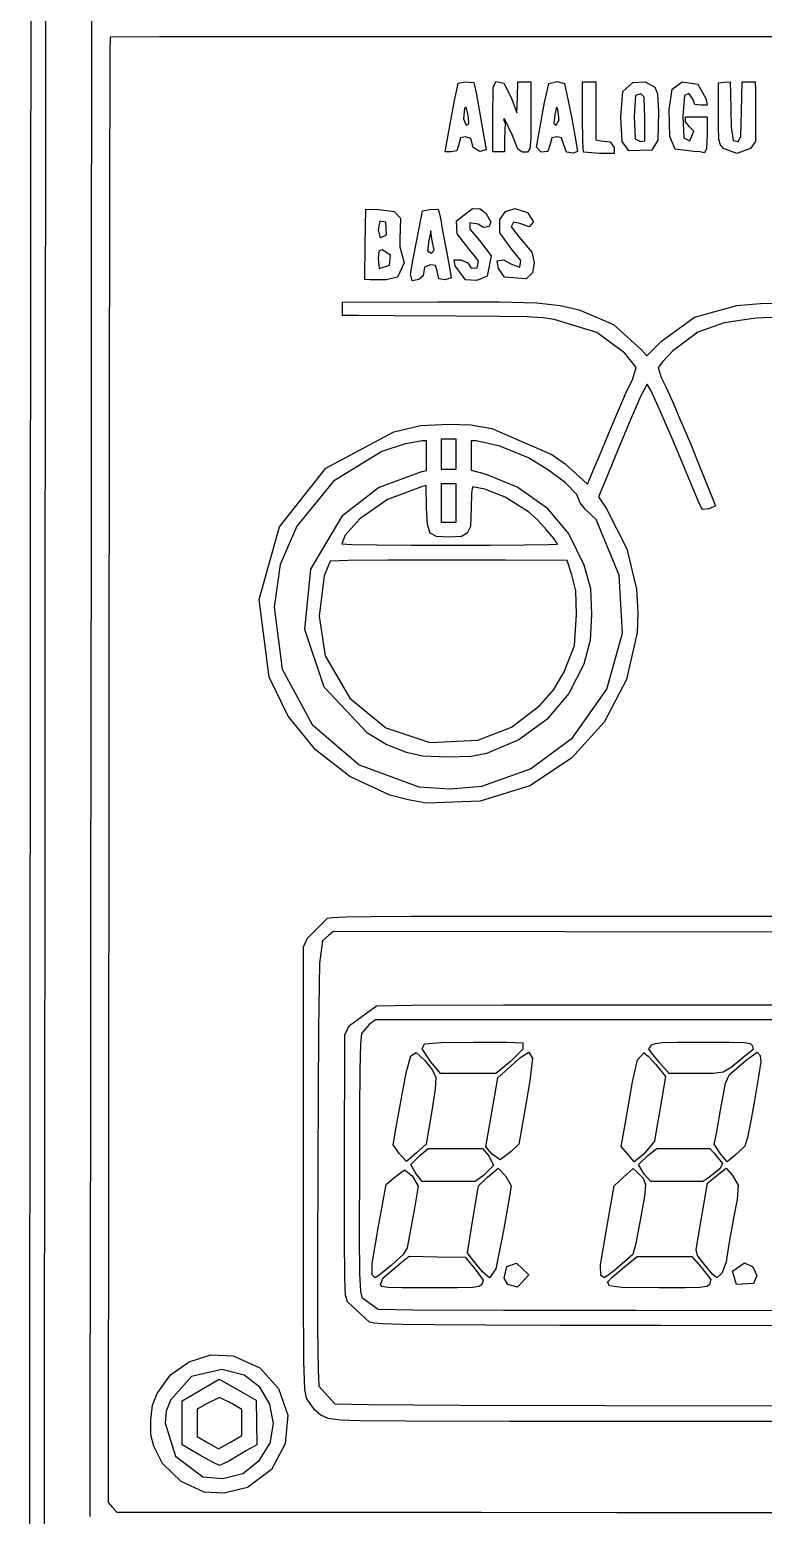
# Model space of a CAD drawing. Extents: x 0 to 149, y 0 to 89.
# Drawn here: x 0.05 to 18.74, y 30.75 to 68.61 of the extents above; entities that cross this region are included whole.
import ezdxf

# ---------------------------------------------------------------- set-up
doc = ezdxf.new("R2010")
doc.units = 0
doc.layers.get('0').update_dxf_attribs({"linetype": 'CONTINUOUS'})

msp = doc.modelspace()

# ---------------------------------------------------------------- linework, layer by layer
at = {"color": 0}
for p, q in [((0.07717, 63.664), (0.08819, 71.6746)), ((0.45338, 71.6827), (0.44786, 66.125)), ((1.62333, 61.3985), (1.63022, 68.9652)), ((2.09737, 68.4265), (2.09186, 68.042)), ((3.3569, 68.4318), (2.09737, 68.4265)), ((6.70415, 68.4347), (3.3569, 68.4318)), ((11.5066, 68.4347), (6.70415, 68.4347)), ((17.1345, 68.4318), (11.5066, 68.4347)), ((22.9567, 68.4294), (17.1345, 68.4318)), ((2.09186, 68.042), (2.08635, 66.9466)), ((10.87, 66.8087), (10.9472, 67.1558)), ((10.9472, 67.1558), (10.9664, 67.2511)), ((10.9664, 67.2511), (11.1483, 67.2881)), ((11.1483, 67.2881), (11.3688, 67.2677)), ((11.3688, 67.2677), (11.4212, 67.0031)), ((11.8484, 66.3896), (11.8594, 67.1393)), ((11.8594, 67.1393), (11.9228, 67.291)), ((11.9228, 67.291), (12.1336, 67.2525)), ((12.1336, 67.2525), (12.3142, 66.8874)), ((12.474, 66.8898), (12.4864, 67.2828)), ((12.4864, 67.2828), (12.8213, 67.2828)), ((12.8213, 67.2828), (12.8213, 66.3981)), ((13.1699, 66.759), (13.2801, 67.2469)), ((13.2801, 67.2469), (13.4869, 67.291)), ((13.4869, 67.291), (13.6743, 67.2402)), ((13.6743, 67.2402), (13.739, 66.9604)), ((14.1345, 66.4009), (14.1345, 67.2828)), ((14.1345, 67.2828), (14.4735, 67.2828)), ((14.4735, 67.2828), (14.4735, 65.811)), ((15.1074, 66.3885), (15.1667, 67.0415)), ((15.1667, 67.0415), (15.4189, 67.2715)), ((15.4189, 67.2715), (15.7275, 67.2853)), ((15.7275, 67.2853), (15.9797, 67.1505)), ((15.9797, 67.1505), (16.0473, 66.9823)), ((16.3421, 66.573), (16.4221, 67.0952)), ((16.4221, 67.0952), (16.677, 67.2828)), ((16.677, 67.2828), (17.0725, 67.225)), ((17.0725, 67.225), (17.2847, 66.8486)), ((17.5989, 66.7314), (17.6003, 67.2606)), ((17.6003, 67.2606), (17.7519, 67.2744)), ((17.7519, 67.2744), (17.9021, 67.2867)), ((17.9021, 67.2867), (17.9035, 66.9988)), ((18.1887, 66.5318), (18.1997, 67.2828)), ((18.1997, 67.2828), (18.5374, 67.2828)), ((18.5374, 67.2828), (18.5401, 67.0595)), ((18.5401, 67.0595), (18.5429, 66.3388)), ((2.08635, 66.9466), (2.08221, 65.2156)), ((10.6839, 65.7902), (10.87, 66.8087)), ((11.1676, 66.6461), (11.129, 66.6048)), ((11.2324, 66.3829), (11.1676, 66.6461)), ((11.4212, 67.0031), (11.5273, 66.4256)), ((12.3142, 66.8874), (12.4616, 66.4986)), ((12.4616, 66.4986), (12.474, 66.8898)), ((12.9605, 65.6237), (13.1699, 66.759)), ((13.4717, 66.6447), (13.4304, 66.4464)), ((13.5034, 66.584), (13.4717, 66.6447)), ((13.739, 66.9604), (13.852, 66.3952)), ((15.4878, 66.941), (15.4519, 66.4048)), ((15.62, 66.9794), (15.4878, 66.941)), ((15.7082, 66.8927), (15.62, 66.9794)), ((15.722, 66.372), (15.7082, 66.8927)), ((16.0473, 66.9823), (16.0748, 66.5289)), ((16.7363, 66.9396), (16.6936, 66.4146)), ((16.8438, 66.9865), (16.7363, 66.9396)), ((16.9526, 66.8376), (16.8438, 66.9865)), ((16.9995, 66.712), (16.9526, 66.8376)), ((17.1469, 66.6902), (16.9995, 66.712)), ((17.3137, 66.6902), (17.1469, 66.6902)), ((17.2847, 66.8486), (17.3137, 66.6902)), ((17.5975, 66.1335), (17.5989, 66.7314)), ((17.9035, 66.9988), (17.9255, 66.143)), ((11.129, 66.6048), (11.1015, 66.3402)), ((11.1015, 66.3402), (11.1676, 66.1818)), ((11.242, 66.2122), (11.2324, 66.3829)), ((11.5273, 66.4256), (11.6307, 65.8414)), ((11.8484, 65.5038), (11.8484, 66.3896)), ((12.1447, 66.3402), (12.1254, 66.3222)), ((12.1254, 66.3222), (12.1612, 66.234)), ((12.35, 65.9172), (12.1447, 66.3402)), ((12.8213, 66.3981), (12.8171, 65.8537)), ((13.4304, 66.4464), (13.4056, 66.2231)), ((13.4648, 66.1818), (13.5365, 66.3194)), ((13.5365, 66.3194), (13.5034, 66.584)), ((13.852, 66.3952), (13.9595, 65.822)), ((14.1414, 65.7698), (14.1345, 66.4009)), ((15.1488, 65.7669), (15.1074, 66.3885)), ((15.4519, 66.4048), (15.4726, 65.8301)), ((15.722, 65.7793), (15.722, 66.372)), ((16.0748, 66.5289), (16.0569, 65.8012)), ((16.3573, 65.895), (16.3421, 66.573)), ((16.6936, 66.4146), (16.7184, 65.8594)), ((16.7583, 66.2658), (16.7583, 66.3924)), ((16.7583, 66.3924), (17.3095, 66.3924)), ((16.8644, 66.1388), (16.7583, 66.2658)), ((17.3095, 66.3924), (17.3095, 65.9476)), ((18.1667, 65.895), (18.1887, 66.5318)), ((18.5429, 66.3388), (18.5401, 65.7655)), ((0.44786, 66.125), (0.44097, 60.0865)), ((11.1511, 65.8855), (11.0216, 65.8594)), ((11.2916, 65.8453), (11.1511, 65.8855)), ((11.1676, 66.1818), (11.242, 66.2122)), ((12.1612, 66.234), (12.1502, 65.8428)), ((12.4864, 65.574), (12.35, 65.9172)), ((13.4772, 65.8855), (13.3505, 65.8594)), ((13.4056, 66.2231), (13.4648, 66.1818)), ((13.6026, 65.8594), (13.4772, 65.8855)), ((16.4924, 65.5712), (16.3573, 65.895)), ((16.9706, 66.0301), (16.8644, 66.1388)), ((16.8713, 65.7793), (16.9706, 66.0301)), ((17.3095, 65.9476), (17.2957, 65.5863)), ((17.6113, 65.8206), (17.5975, 66.1335)), ((17.9255, 66.143), (17.9765, 65.7945)), ((18.0992, 65.7655), (18.1667, 65.895)), ((10.6329, 65.5038), (10.6839, 65.7902)), ((10.7914, 65.5038), (10.6329, 65.5038)), ((10.932, 65.5299), (10.7914, 65.5038)), ((10.9788, 65.6953), (10.932, 65.5299)), ((11.0216, 65.8594), (10.9788, 65.6953)), ((11.3495, 65.6096), (11.2916, 65.8453)), ((11.5204, 65.5119), (11.3495, 65.6096)), ((11.6789, 65.5507), (11.5204, 65.5119)), ((11.6307, 65.8414), (11.6789, 65.5507)), ((12.1447, 65.5038), (11.8484, 65.5038)), ((12.1502, 65.8428), (12.1447, 65.5038)), ((12.6036, 65.4953), (12.4864, 65.574)), ((12.7951, 65.5807), (12.7303, 65.4914)), ((12.8171, 65.8537), (12.7951, 65.5807)), ((13.0817, 65.4953), (12.9605, 65.6237)), ((13.2526, 65.5066), (13.0817, 65.4953)), ((13.3064, 65.6939), (13.2526, 65.5066)), ((13.3505, 65.8594), (13.3064, 65.6939)), ((13.6495, 65.7049), (13.6026, 65.8594)), ((13.7267, 65.4939), (13.6495, 65.7049)), ((14.0077, 65.5133), (13.8961, 65.465)), ((13.9595, 65.822), (14.0077, 65.5133)), ((14.1621, 65.49), (14.1414, 65.7698)), ((14.4735, 65.811), (14.6058, 65.7849)), ((14.6058, 65.7849), (14.8373, 65.7585)), ((14.8373, 65.7585), (14.938, 65.6096)), ((14.938, 65.6096), (14.938, 65.4625)), ((15.3142, 65.5257), (15.1488, 65.7669)), ((15.8984, 65.5436), (15.3142, 65.5257)), ((15.4726, 65.8301), (15.609, 65.7669)), ((15.609, 65.7669), (15.722, 65.7793)), ((16.0569, 65.8012), (15.8984, 65.5436)), ((16.9761, 65.5077), (16.4924, 65.5712)), ((16.7184, 65.8594), (16.8713, 65.7793)), ((17.1208, 65.5024), (16.9761, 65.5077)), ((17.2448, 65.4773), (17.1208, 65.5024)), ((17.2957, 65.5863), (17.2448, 65.4773)), ((17.6499, 65.6773), (17.6113, 65.8206)), ((17.7298, 65.5849), (17.6499, 65.6773)), ((18.0716, 65.4625), (17.7298, 65.5849)), ((17.9765, 65.7945), (18.0992, 65.7655)), ((18.4133, 65.5849), (18.0716, 65.4625)), ((18.5401, 65.7655), (18.4133, 65.5849)), ((2.08221, 65.2156), (2.0767, 62.9296)), ((12.7303, 65.4914), (12.6036, 65.4953)), ((13.8961, 65.465), (13.7267, 65.4939)), ((14.5645, 65.4625), (14.1621, 65.49)), ((14.938, 65.4625), (14.5645, 65.4625)), ((8.59896, 63.1472), (8.61, 64.0443)), ((8.61, 64.0443), (8.94761, 64.0292)), ((8.94761, 64.0292), (9.33482, 63.9794)), ((9.91775, 63.2919), (10.0555, 64.0002)), ((10.0555, 64.0002), (10.2374, 64.032)), ((10.2374, 64.032), (10.4524, 64.0429)), ((10.4524, 64.0429), (10.5131, 63.8224)), ((10.9209, 63.7413), (11.3316, 64.0539)), ((11.3316, 64.0539), (11.5245, 64.05)), ((11.5245, 64.05), (11.6706, 63.9396)), ((12.1695, 63.978), (12.4134, 64.0539)), ((12.4134, 64.0539), (12.7303, 63.9533)), ((0.06752, 53.6691), (0.07717, 63.664)), ((8.96828, 63.7371), (8.92694, 63.5123)), ((9.11987, 63.7081), (8.96828, 63.7371)), ((9.13917, 63.3871), (9.11987, 63.7081)), ((9.33482, 63.9794), (9.49882, 63.8115)), ((9.49882, 63.8115), (9.4809, 63.2866)), ((10.5131, 63.8224), (10.5695, 63.4891)), ((10.9402, 63.4146), (10.9209, 63.7413)), ((11.4763, 63.6598), (11.2627, 63.6944)), ((11.2627, 63.6944), (11.2641, 63.5303)), ((11.6127, 63.5744), (11.4763, 63.6598)), ((11.6706, 63.9396), (11.8001, 63.7191)), ((11.8001, 63.7191), (11.7533, 63.5991)), ((12.0261, 63.434), (12.0303, 63.7769)), ((12.0303, 63.7769), (12.1695, 63.978)), ((12.3775, 63.7081), (12.3142, 63.5882)), ((12.536, 63.6778), (12.3775, 63.7081)), ((12.7716, 63.5882), (12.536, 63.6778)), ((12.7303, 63.9533), (12.8874, 63.7205)), ((12.8874, 63.7205), (12.7716, 63.5882)), ((8.92694, 63.5123), (8.97654, 63.307)), ((8.97654, 63.307), (9.13917, 63.3871)), ((9.4809, 63.2866), (9.4809, 63.0784)), ((9.81026, 62.7338), (9.91775, 63.2919)), ((10.2168, 63.2396), (10.1837, 62.9751)), ((10.2678, 63.4929), (10.2168, 63.2396)), ((10.2981, 63.2823), (10.2678, 63.4929)), ((10.3504, 62.9955), (10.2981, 63.2823)), ((10.5695, 63.4891), (10.666, 62.9708)), ((11.2352, 63.0343), (10.9402, 63.4146)), ((11.2641, 63.5303), (11.508, 63.2396)), ((11.508, 63.2396), (11.8043, 62.8481)), ((11.7533, 63.5991), (11.6127, 63.5744)), ((12.3128, 63.0396), (12.0261, 63.434)), ((12.3142, 63.5882), (12.5181, 63.3317)), ((12.5181, 63.3317), (12.8405, 62.9447)), ((2.0767, 62.9296), (2.07257, 60.1624)), ((8.58654, 62.2501), (8.59896, 63.1472)), ((8.94211, 62.9737), (8.92694, 62.7807)), ((9.0303, 63.0068), (8.94211, 62.9737)), ((9.2425, 62.8717), (9.0303, 63.0068)), ((9.21357, 62.6166), (9.2425, 62.8717)), ((9.4809, 63.0784), (9.58977, 62.6731)), ((10.1837, 62.9751), (10.2871, 62.9225)), ((10.2871, 62.9225), (10.3504, 62.9955)), ((10.666, 62.9708), (10.7528, 62.5038)), ((11.4873, 62.7214), (11.2352, 63.0343)), ((12.5622, 62.7352), (12.3128, 63.0396)), ((12.8405, 62.9447), (12.9067, 62.6801)), ((8.92694, 62.7807), (8.95586, 62.5256)), ((8.95586, 62.5256), (9.21357, 62.6166)), ((9.58977, 62.6731), (9.42301, 62.3108)), ((9.74961, 62.3866), (9.81026, 62.7338)), ((10.1121, 62.5658), (10.0707, 62.3397)), ((10.2636, 62.6251), (10.1121, 62.5658)), ((10.3863, 62.6015), (10.2636, 62.6251)), ((10.4317, 62.4664), (10.3863, 62.6015)), ((10.7528, 62.5038), (10.79, 62.2875)), ((10.8879, 62.5987), (10.8631, 62.7532)), ((10.8631, 62.7532), (11.0381, 62.7532)), ((11.1497, 62.2406), (10.8879, 62.5987)), ((11.0381, 62.7532), (11.2131, 62.6692)), ((11.2131, 62.6692), (11.2999, 62.5394)), ((11.2999, 62.5394), (11.4487, 62.5436)), ((11.4487, 62.5436), (11.4873, 62.7214)), ((11.8043, 62.8481), (11.7023, 62.3316)), ((11.9628, 62.7214), (12.124, 62.7532)), ((11.9944, 62.527), (11.9628, 62.7214)), ((12.1488, 62.3122), (11.9944, 62.527)), ((12.124, 62.7532), (12.3224, 62.6389)), ((12.3224, 62.6389), (12.5374, 62.5588)), ((12.5374, 62.5588), (12.5622, 62.7352)), ((12.9067, 62.6801), (12.8612, 62.4184)), ((8.72575, 62.2363), (8.58654, 62.2501)), ((9.13088, 62.242), (8.72575, 62.2363)), ((9.42301, 62.3108), (9.13088, 62.242)), ((9.79233, 62.2169), (9.74961, 62.3866)), ((9.96735, 62.2445), (9.79233, 62.2169)), ((10.0707, 62.3397), (9.96735, 62.2445)), ((10.4717, 62.2625), (10.4317, 62.4664)), ((10.6357, 62.2363), (10.4717, 62.2625)), ((10.79, 62.2875), (10.6357, 62.2363)), ((11.4377, 62.224), (11.1497, 62.2406)), ((11.7023, 62.3316), (11.4377, 62.224)), ((12.6959, 62.2667), (12.1488, 62.3122)), ((12.8612, 62.4184), (12.6959, 62.2667)), ((1.61782, 56.159), (1.62333, 61.3985)), ((8.01744, 61.6726), (10.451, 61.6797)), ((8.01744, 61.335), (8.01744, 61.6726)), ((8.41982, 61.3269), (8.01744, 61.335)), ((10.451, 61.6797), (12.0137, 61.6783)), ((12.0137, 61.6783), (12.9728, 61.6521)), ((12.9728, 61.6521), (13.5695, 61.5901)), ((13.5695, 61.5901), (14.0491, 61.4743)), ((14.0491, 61.4743), (14.9255, 61.1036)), ((16.9912, 61.2923), (18.0716, 61.5901)), ((18.0716, 61.5901), (18.6669, 61.6342)), ((18.6669, 61.6342), (19.5489, 61.6521)), ((9.31831, 61.3198), (8.41982, 61.3269)), ((10.9168, 61.3117), (9.31831, 61.3198)), ((12.0289, 61.3061), (10.9168, 61.3117)), ((12.7193, 61.2937), (12.0289, 61.3061)), ((13.1327, 61.269), (12.7193, 61.2937)), ((13.4152, 61.2278), (13.1327, 61.269)), ((14.4984, 60.9011), (13.4152, 61.2278)), ((14.9255, 61.1036), (15.6421, 60.4573)), ((16.1506, 60.675), (16.9912, 61.2923)), ((17.7491, 61.142), (17.0698, 60.9092)), ((18.5539, 61.2634), (17.7491, 61.142)), ((19.1451, 61.2856), (18.5539, 61.2634)), ((15.2177, 60.3691), (14.4984, 60.9011)), ((15.7744, 60.3056), (16.1506, 60.675)), ((17.0698, 60.9092), (16.4248, 60.4241)), ((15.5002, 60.0026), (15.2177, 60.3691)), ((15.6421, 60.4573), (15.7744, 60.3056)), ((16.4248, 60.4241), (16.1782, 60.1624)), ((0.44097, 60.0865), (0.43546, 53.7214)), ((2.07257, 60.1624), (2.06843, 56.9902)), ((15.4134, 59.7147), (15.5002, 60.0026)), ((16.1782, 60.1624), (16.061, 60.004)), ((16.061, 60.004), (16.141, 59.7531)), ((15.2411, 59.3506), (15.4134, 59.7147)), ((15.7827, 59.5782), (15.6132, 59.2695)), ((15.8819, 59.4127), (15.7827, 59.5782)), ((16.141, 59.7531), (16.2788, 59.4801)), ((16.2788, 59.4801), (16.4634, 59.0628)), ((15.011, 58.8162), (15.2411, 59.3506)), ((15.6132, 59.2695), (15.3238, 58.5982)), ((16.1065, 58.922), (15.8819, 59.4127)), ((14.7671, 58.2344), (15.011, 58.8162)), ((16.4496, 58.1187), (16.1065, 58.922)), ((16.4634, 59.0628), (16.6274, 58.6687)), ((7.59576, 57.4421), (9.32794, 58.3696)), ((9.32794, 58.3696), (10.0101, 58.5241)), ((10.0101, 58.5241), (10.728, 58.5653)), ((10.728, 58.5653), (11.2903, 58.5474)), ((11.2903, 58.5474), (11.8277, 58.4496)), ((11.8277, 58.4496), (13.3518, 57.7921)), ((15.3238, 58.5982), (15.044, 57.9272)), ((16.6274, 58.6687), (16.7184, 58.4563)), ((16.7184, 58.4563), (16.8837, 58.0679)), ((9.59252, 58.0499), (9.01926, 57.8665)), ((10.0459, 58.1381), (9.59252, 58.0499)), ((10.1548, 58.1381), (10.0459, 58.1381)), ((10.1548, 57.3775), (10.1548, 58.1381)), ((10.9168, 58.1808), (10.5365, 58.1808)), ((10.5365, 58.1808), (10.5365, 57.4188)), ((10.9168, 57.7991), (10.9168, 58.1808)), ((11.4267, 58.1381), (11.2985, 58.1381)), ((11.2985, 58.1381), (11.2985, 57.3885)), ((12.0261, 58.0016), (11.4267, 58.1381)), ((12.7579, 57.7), (12.0261, 58.0016)), ((14.5673, 57.7578), (14.7671, 58.2344)), ((16.9085, 57.0163), (16.4496, 58.1187)), ((16.8837, 58.0679), (17.1538, 57.4065)), ((9.01926, 57.8665), (7.78866, 57.1087)), ((10.9168, 57.4188), (10.9168, 57.7991)), ((13.2719, 57.3927), (12.7579, 57.7)), ((13.3518, 57.7921), (13.6949, 57.5511)), ((13.6949, 57.5511), (14.0615, 57.2216)), ((14.4267, 57.4255), (14.5673, 57.7578)), ((15.044, 57.9272), (14.7188, 57.1362)), ((6.41477, 55.9428), (7.59576, 57.4421)), ((8.93519, 56.9447), (10.039, 57.3525)), ((10.039, 57.3525), (10.1548, 57.3775)), ((10.5365, 57.4188), (10.9168, 57.4188)), ((11.2985, 57.3885), (11.6527, 57.2961)), ((11.6527, 57.2961), (12.4878, 56.9584)), ((13.7032, 57.0632), (13.2719, 57.3927)), ((14.0615, 57.2216), (14.2627, 57.0301)), ((14.2627, 57.0301), (14.3302, 57.1927)), ((14.3302, 57.1927), (14.4267, 57.4255)), ((17.1538, 57.4065), (17.4074, 56.7778)), ((2.06843, 56.9902), (2.0643, 53.4913)), ((7.78866, 57.1087), (6.85712, 55.965)), ((8.02982, 56.2405), (8.93519, 56.9447)), ((10.0349, 56.968), (9.16672, 56.6388)), ((10.1479, 56.9958), (10.0349, 56.968)), ((10.1617, 56.4197), (10.1479, 56.9958)), ((10.9168, 57.0371), (10.5365, 57.0371)), ((10.5365, 57.0371), (10.5365, 56.0641)), ((10.9168, 56.5506), (10.9168, 57.0371)), ((11.3068, 56.7986), (11.2985, 56.4197)), ((11.3302, 56.9666), (11.3068, 56.7986)), ((11.6472, 56.9087), (11.3302, 56.9666)), ((12.1653, 56.7009), (11.6472, 56.9087)), ((12.4878, 56.9584), (13.214, 56.4349)), ((13.9912, 56.7669), (13.7032, 57.0632)), ((14.7188, 57.1362), (14.5466, 56.7062)), ((17.089, 56.5877), (16.9085, 57.0163)), ((9.16672, 56.6388), (8.46254, 56.1481)), ((10.181, 56.0007), (10.1617, 56.4197)), ((10.9168, 56.0641), (10.9168, 56.5506)), ((11.2985, 56.4197), (11.2834, 55.9513)), ((12.7565, 56.3301), (12.1653, 56.7009)), ((13.214, 56.4349), (13.7873, 55.7622)), ((14.0753, 56.5549), (13.9912, 56.7669)), ((14.2103, 56.3852), (14.0753, 56.5549)), ((14.5466, 56.7062), (14.7381, 56.4169)), ((14.7381, 56.4169), (15.2645, 55.3805)), ((17.1841, 56.388), (17.089, 56.5877)), ((17.5204, 56.4843), (17.3661, 56.4018)), ((17.4074, 56.7778), (17.5204, 56.4843)), ((1.6123, 50.9834), (1.61782, 56.159)), ((7.2099, 54.8679), (8.02982, 56.2405)), ((8.46254, 56.1481), (8.08771, 55.7308)), ((10.5365, 56.0641), (10.9168, 56.0641)), ((12.9756, 56.1287), (12.7565, 56.3301)), ((13.2195, 55.8726), (12.9756, 56.1287)), ((14.4804, 56.1358), (14.2103, 56.3852)), ((15.0675, 54.7151), (14.4804, 56.1358)), ((17.3661, 56.4018), (17.1841, 56.388)), ((5.89661, 54.0935), (6.41477, 55.9428)), ((6.85712, 55.965), (6.43132, 54.9811)), ((8.08771, 55.7308), (8.00227, 55.5103)), ((10.2499, 55.7802), (10.181, 56.0007)), ((10.4166, 55.6962), (10.2499, 55.7802)), ((10.7335, 55.6824), (10.4166, 55.6962)), ((11.0491, 55.7004), (10.7335, 55.6824)), ((11.1938, 55.7872), (11.0491, 55.7004)), ((11.2834, 55.9513), (11.1938, 55.7872)), ((13.4166, 55.6383), (13.2195, 55.8726)), ((13.7873, 55.7622), (14.1704, 54.9783)), ((8.00227, 55.5103), (8.2586, 55.4965)), ((8.2586, 55.4965), (8.89109, 55.4852)), ((8.89109, 55.4852), (9.77166, 55.4785)), ((9.77166, 55.4785), (10.7776, 55.4757)), ((10.7776, 55.4757), (11.7781, 55.4771)), ((11.7781, 55.4771), (12.6504, 55.4824)), ((12.6504, 55.4824), (13.265, 55.4923)), ((13.265, 55.4923), (13.4993, 55.5061)), ((13.4993, 55.5061), (13.4166, 55.6383)), ((15.2645, 55.3805), (15.5112, 54.3553)), ((6.43132, 54.9811), (6.27285, 53.9006)), ((7.7046, 55.0718), (7.55026, 54.6971)), ((8.15386, 55.0912), (7.7046, 55.0718)), ((9.17497, 55.0968), (8.15386, 55.0912)), ((10.6412, 55.0954), (9.17497, 55.0968)), ((12.1708, 55.0926), (10.6412, 55.0954)), ((13.7432, 55.0898), (12.1708, 55.0926)), ((13.8644, 54.7204), (13.7432, 55.0898)), ((14.1704, 54.9783), (14.3343, 54.3705)), ((7.05831, 53.3315), (7.2099, 54.8679)), ((7.55026, 54.6971), (7.41938, 53.6663)), ((13.9664, 54.3098), (13.8644, 54.7204)), ((15.1543, 53.2335), (15.0675, 54.7151)), ((13.9857, 53.7146), (13.9664, 54.3098)), ((14.3343, 54.3705), (14.3674, 53.7146)), ((15.5112, 54.3553), (15.547, 53.7545)), ((6.15294, 52.1134), (5.89661, 54.0935)), ((6.27285, 53.9006), (6.47954, 52.3159)), ((0.05788, 41.523), (0.06752, 53.6691)), ((0.43546, 53.7214), (0.42857, 47.184)), ((2.0643, 53.4913), (2.06155, 49.7417)), ((7.41938, 53.6663), (7.57922, 52.6563)), ((13.9278, 52.9195), (13.9857, 53.7146)), ((14.3674, 53.7146), (14.333, 53.0532)), ((15.547, 53.7545), (15.5236, 53.2486)), ((7.5475, 51.8612), (7.05831, 53.3315)), ((14.333, 53.0532), (14.1663, 52.4454)), ((14.7533, 51.8114), (15.1543, 53.2335)), ((15.5236, 53.2486), (15.2563, 52.0541)), ((7.57922, 52.6563), (8.20346, 51.5786)), ((13.666, 52.2538), (13.9278, 52.9195)), ((6.47954, 52.3159), (7.24158, 50.9104)), ((13.4014, 51.8033), (13.666, 52.2538)), ((14.1663, 52.4454), (13.7886, 51.6943)), ((6.63388, 51.1168), (6.15294, 52.1134)), ((15.2563, 52.0541), (14.6899, 50.9707)), ((8.65269, 50.6885), (7.5475, 51.8612)), ((8.20346, 51.5786), (9.12537, 50.8247)), ((13.0431, 51.3913), (13.4014, 51.8033)), ((13.7886, 51.6943), (13.2237, 51.0385)), ((13.8796, 50.5686), (14.7533, 51.8114)), ((7.32839, 50.2627), (6.63388, 51.1168)), ((12.3224, 50.8399), (13.0431, 51.3913)), ((1.60679, 46.0029), (1.6123, 50.9834)), ((7.24158, 50.9104), (8.44324, 49.8754)), ((9.12537, 50.8247), (10.2457, 50.45)), ((11.4667, 50.5065), (12.3224, 50.8399)), ((13.2237, 51.0385), (12.5098, 50.5174)), ((14.6899, 50.9707), (13.8576, 50.0503)), ((9.13225, 50.3975), (8.65269, 50.6885)), ((9.64628, 50.1978), (9.13225, 50.3975)), ((10.2457, 50.45), (11.4667, 50.5065)), ((12.5098, 50.5174), (11.6913, 50.1689)), ((12.8102, 49.7815), (13.8796, 50.5686)), ((8.20208, 49.5833), (7.32839, 50.2627)), ((10.0555, 50.0987), (9.64628, 50.1978)), ((10.6839, 50.0765), (10.0555, 50.0987)), ((11.2999, 50.0916), (10.6839, 50.0765)), ((11.6913, 50.1689), (11.2999, 50.0916)), ((13.8576, 50.0503), (12.7951, 49.3406)), ((2.06155, 49.7417), (2.04639, 31.0775)), ((8.44324, 49.8754), (9.9646, 49.3173)), ((11.5686, 49.3339), (12.8102, 49.7815)), ((9.2232, 49.1091), (8.20208, 49.5833)), ((9.9646, 49.3173), (10.7625, 49.2718)), ((10.7625, 49.2718), (11.5686, 49.3339)), ((12.7951, 49.3406), (11.5287, 48.955)), ((9.69176, 48.9892), (9.2232, 49.1091)), ((10.1548, 48.8996), (9.69176, 48.9892)), ((11.5287, 48.955), (10.1548, 48.8996)), ((0.42857, 47.184), (0.42306, 40.6287)), ((1.60128, 41.3537), (1.60679, 46.0029)), ((7.12308, 45.46), (7.6357, 45.9687)), ((7.6357, 45.9687), (7.76386, 45.9878)), ((7.76386, 45.9878), (8.10147, 46.0029)), ((8.10147, 46.0029), (8.7395, 46.0142)), ((8.7395, 46.0142), (9.77166, 46.0209)), ((9.77166, 46.0209), (11.2875, 46.0252)), ((11.2875, 46.0252), (13.3835, 46.0266)), ((13.3835, 46.0266), (16.1492, 46.0252)), ((16.1492, 46.0252), (19.6798, 46.0209)), ((7.0225, 45.2409), (7.12308, 45.46)), ((7.67154, 45.5401), (7.5117, 45.394)), ((7.79004, 45.6283), (7.67154, 45.5401)), ((19.6095, 45.6159), (7.79004, 45.6283)), ((7.0225, 39.5785), (7.0225, 45.2409)), ((7.5117, 45.394), (7.43313, 44.8222)), ((7.43313, 44.8222), (7.40283, 43.156)), ((8.19796, 43.2361), (8.88559, 43.7416)), ((8.88559, 43.7416), (9.79646, 43.7554)), ((9.79646, 43.7554), (12.1171, 43.7638)), ((12.1171, 43.7638), (15.5126, 43.7667)), ((15.5126, 43.7667), (19.6522, 43.7624)), ((8.08083, 43.0043), (8.19796, 43.2361)), ((8.69957, 43.265), (8.49835, 43.0318)), ((8.85666, 43.3846), (8.69957, 43.265)), ((30.1721, 43.3846), (8.85666, 43.3846)), ((7.40283, 43.156), (7.38904, 39.7235)), ((8.07254, 39.6804), (8.08083, 43.0043)), ((8.49835, 43.0318), (8.47908, 42.7701)), ((10.1107, 42.7701), (10.5268, 42.8004)), ((10.5268, 42.8004), (11.3661, 42.8156)), ((11.3661, 42.8156), (12.2011, 42.8142)), ((12.2011, 42.8142), (12.6118, 42.7909)), ((12.6118, 42.7909), (12.6173, 42.6325)), ((15.9839, 42.7814), (16.174, 42.8018)), ((16.174, 42.8018), (16.5516, 42.8128)), ((16.5516, 42.8128), (17.1952, 42.8142)), ((17.1952, 42.8142), (17.8842, 42.8128)), ((17.8842, 42.8128), (18.2507, 42.8032)), ((18.2507, 42.8032), (18.4037, 42.7757)), ((8.47908, 42.7701), (8.46392, 42.1072)), ((9.63799, 42.0317), (9.7579, 42.4642)), ((9.7579, 42.4642), (9.89295, 42.5468)), ((9.89295, 42.5468), (10.1162, 42.3404)), ((10.0445, 42.6378), (10.1107, 42.7701)), ((10.2719, 42.3125), (10.0445, 42.6378)), ((12.1612, 42.073), (12.5663, 42.4286)), ((12.6173, 42.6325), (12.2907, 42.3115)), ((12.5663, 42.4286), (12.7703, 42.5581)), ((12.7703, 42.5581), (12.8626, 42.3968)), ((15.5401, 42.3623), (15.7, 42.5387)), ((15.7, 42.5387), (15.8102, 42.4505)), ((15.8102, 42.4505), (16.0032, 42.2381)), ((15.8282, 42.6392), (15.9053, 42.744)), ((15.9026, 42.5277), (15.8282, 42.6392)), ((16.0831, 42.3072), (15.9026, 42.5277)), ((15.9053, 42.744), (15.9839, 42.7814)), ((18.2232, 42.4106), (17.9269, 42.1665)), ((18.4878, 42.6283), (18.2232, 42.4106)), ((18.3072, 42.3527), (18.5856, 42.5595)), ((18.4037, 42.7757), (18.4547, 42.7246)), ((18.4547, 42.7246), (18.4878, 42.6283)), ((18.5856, 42.5595), (18.6642, 42.4752)), ((18.6642, 42.4752), (18.6793, 42.3086)), ((8.46392, 42.1072), (8.45287, 41.0683)), ((9.49745, 41.2475), (9.63799, 42.0317)), ((10.1162, 42.3404), (10.316, 42.1019)), ((10.5144, 42.0137), (10.2719, 42.3125)), ((10.316, 42.1019), (10.3987, 41.9104)), ((12.2907, 42.3115), (11.9283, 42.0095)), ((11.9793, 41.9033), (12.1612, 42.073)), ((12.8626, 42.3968), (12.7937, 41.8222)), ((15.4065, 41.7971), (15.5401, 42.3623)), ((16.0032, 42.2381), (16.2526, 41.9365)), ((16.3394, 42.0095), (16.0831, 42.3072)), ((17.7216, 42.0479), (17.468, 42.0123)), ((17.9269, 42.1665), (17.7216, 42.0479)), ((17.88, 41.9876), (18.3072, 42.3527)), ((18.6793, 42.3086), (18.6242, 41.935)), ((10.3987, 41.9104), (10.3835, 41.614)), ((11.2214, 42.0109), (10.5144, 42.0137)), ((11.9283, 42.0095), (11.2214, 42.0109)), ((11.8263, 41.0228), (11.9793, 41.9033)), ((12.7937, 41.8222), (12.6036, 40.7388)), ((15.219, 40.7113), (15.4065, 41.7971)), ((16.2526, 41.9365), (16.1217, 41.1798)), ((17.0284, 42.0095), (16.3394, 42.0095)), ((17.468, 42.0123), (17.0284, 42.0095)), ((17.6485, 41.0792), (17.7781, 41.7657)), ((17.7781, 41.7657), (17.88, 41.9876)), ((18.6242, 41.935), (18.5319, 41.4281)), ((0.05237, 35.3466), (0.05788, 41.523)), ((1.59577, 37.1683), (1.60128, 41.3537)), ((10.3835, 41.614), (10.2926, 41.0654)), ((18.5319, 41.4281), (18.4299, 40.8464)), ((8.45287, 41.0683), (8.44737, 39.6804)), ((9.38858, 40.6411), (9.49745, 41.2475)), ((10.2926, 41.0654), (10.1479, 40.2096)), ((11.672, 40.1422), (11.8263, 41.0228)), ((16.1217, 41.1798), (16.0211, 40.6054)), ((17.5466, 40.4841), (17.6485, 41.0792)), ((0.42306, 40.6287), (0.41754, 34.2098)), ((9.30864, 40.192), (9.38858, 40.6411)), ((12.6036, 40.7388), (12.5112, 40.2096)), ((15.1198, 40.1546), (15.219, 40.7113)), ((16.0211, 40.6054), (15.9673, 40.2869)), ((18.4299, 40.8464), (18.3376, 40.3835)), ((9.46711, 39.9616), (9.30864, 40.192)), ((10.1479, 40.2096), (9.90808, 39.9891)), ((11.8346, 39.9602), (11.672, 40.1422)), ((12.5112, 40.2096), (12.3169, 40.0279)), ((15.2866, 39.9602), (15.1198, 40.1546)), ((15.9673, 40.2869), (15.6986, 39.9577)), ((17.4942, 40.211), (17.5466, 40.4841)), ((17.6513, 39.9658), (17.4942, 40.211)), ((18.2742, 40.1574), (18.0261, 39.9327)), ((18.3376, 40.3835), (18.2742, 40.1574)), ((9.64628, 39.7676), (9.46711, 39.9616)), ((9.90808, 39.9891), (9.64628, 39.7676)), ((9.75928, 39.6946), (9.99077, 39.9246)), ((9.99077, 39.9246), (10.2003, 40.1038)), ((10.2003, 40.1038), (11.5879, 40.1038)), ((11.5879, 40.1038), (11.7478, 39.9108)), ((11.7478, 39.9108), (11.8663, 39.6681)), ((12.0372, 39.8156), (11.8346, 39.9602)), ((12.3169, 40.0279), (12.0372, 39.8156)), ((15.4533, 39.7648), (15.2866, 39.9602)), ((15.6986, 39.9577), (15.4533, 39.7648)), ((15.5581, 39.6946), (15.8034, 39.9246)), ((15.8034, 39.9246), (16.028, 40.1038)), ((16.028, 40.1038), (17.3784, 40.1038)), ((17.3784, 40.1038), (17.4818, 39.9881)), ((17.4818, 39.9881), (17.7037, 39.7178)), ((17.8249, 39.7648), (17.6513, 39.9658)), ((18.0261, 39.9327), (17.8249, 39.7648)), ((7.0225, 36.3982), (7.0225, 39.5785)), ((7.38904, 39.7235), (7.38216, 37.2512)), ((8.06842, 37.8174), (8.07254, 39.6804)), ((8.44737, 39.6804), (8.44462, 37.8947)), ((9.31414, 39.3485), (9.60078, 39.5594)), ((9.60078, 39.5594), (9.79096, 39.4077)), ((9.89295, 39.4504), (9.75928, 39.6946)), ((9.79096, 39.4077), (9.94255, 39.1446)), ((10.0487, 39.2575), (9.89295, 39.4518)), ((9.89295, 39.4518), (9.89295, 39.4504)), ((11.6114, 39.4159), (11.4033, 39.2575)), ((11.8663, 39.6681), (11.6114, 39.4159)), ((11.7174, 39.3746), (11.982, 39.5965)), ((11.982, 39.5965), (12.1695, 39.4021)), ((12.1695, 39.4021), (12.3128, 39.1474)), ((15.1805, 39.3732), (15.423, 39.5937)), ((15.423, 39.5937), (15.5236, 39.5002)), ((15.5236, 39.5002), (15.6766, 39.3457)), ((15.7069, 39.4504), (15.5581, 39.6946)), ((15.8778, 39.2575), (15.7069, 39.4504)), ((17.3771, 39.3788), (17.2117, 39.2575)), ((17.3233, 39.219), (17.5603, 39.4092)), ((17.6403, 39.5951), (17.3771, 39.3788)), ((17.5603, 39.4092), (17.796, 39.5979)), ((17.7037, 39.7178), (17.6403, 39.5951)), ((17.796, 39.5979), (17.9544, 39.4173)), ((17.9544, 39.4173), (18.1019, 39.1664)), ((8.92831, 38.0697), (9.13088, 39.1844)), ((9.13088, 39.1844), (9.31414, 39.3485)), ((9.94255, 39.1446), (9.85435, 38.5851)), ((11.4033, 39.2575), (10.0487, 39.2575)), ((11.3426, 38.2958), (11.4832, 39.1513)), ((11.4832, 39.1513), (11.7174, 39.3746)), ((12.3128, 39.1474), (12.2577, 38.7823)), ((14.7436, 38.0393), (14.938, 39.1513)), ((14.938, 39.1513), (15.1805, 39.3732)), ((15.6766, 39.3457), (15.7372, 39.1777)), ((15.7372, 39.1777), (15.7138, 38.8743)), ((17.2117, 39.2575), (15.8778, 39.2575)), ((17.1841, 38.4238), (17.3233, 39.219)), ((18.1019, 39.1664), (18.0744, 38.8041)), ((12.2577, 38.7823), (12.1254, 38.0146)), ((15.7138, 38.8743), (15.6159, 38.3134)), ((18.0744, 38.8041), (17.9862, 38.3261)), ((9.85435, 38.5851), (9.66692, 37.5722)), ((11.2007, 37.4414), (11.3426, 38.2958)), ((15.6159, 38.3134), (15.4933, 37.6813)), ((17.0808, 37.8312), (17.1841, 38.4238)), ((17.9862, 38.3261), (17.8993, 37.8601)), ((8.44462, 37.8947), (8.4515, 36.9066)), ((8.77535, 37.1711), (8.92831, 38.0697)), ((12.1254, 38.0146), (11.9228, 37.0388)), ((14.5976, 37.1369), (14.7436, 38.0393)), ((8.0753, 36.8046), (8.06842, 37.8174)), ((9.66692, 37.5722), (9.56635, 37.3973)), ((15.4933, 37.6813), (15.4202, 37.3987)), ((17.0284, 37.5225), (17.0808, 37.8312)), ((17.0684, 37.3736), (17.0284, 37.5225)), ((17.8525, 37.6093), (17.7932, 37.2138)), ((17.8993, 37.8601), (17.8525, 37.6093)), ((1.59026, 33.5814), (1.59577, 37.1683)), ((7.38216, 37.2512), (7.38491, 35.5078)), ((8.7726, 36.879), (8.77535, 37.1711)), ((9.26042, 37.1175), (8.98342, 36.8956)), ((9.0551, 36.806), (9.50433, 37.1835)), ((9.56635, 37.3973), (9.26042, 37.1175)), ((9.50433, 37.1835), (9.72069, 37.3546)), ((9.72069, 37.3546), (10.4331, 37.3433)), ((10.4331, 37.3433), (11.1442, 37.3309)), ((11.1442, 37.3309), (11.3964, 37.0237)), ((11.3192, 37.2801), (11.2007, 37.4414)), ((11.5879, 36.9605), (11.3192, 37.2801)), ((12.2025, 37.0953), (12.4561, 37.1754)), ((12.4561, 37.1754), (12.7675, 36.8819)), ((14.6003, 36.8653), (14.5976, 37.1369)), ((15.4202, 37.3987), (14.949, 36.9947)), ((15.1501, 37.0459), (15.5236, 37.3532)), ((15.5236, 37.3532), (16.9182, 37.3532)), ((16.9182, 37.3532), (17.1483, 37.0886)), ((17.2668, 37.109), (17.0684, 37.3736)), ((17.4584, 36.8928), (17.2668, 37.109)), ((17.7932, 37.2138), (17.6982, 36.9369)), ((17.9572, 36.9782), (18.259, 37.1835)), ((18.259, 37.1835), (18.4795, 37.0858)), ((8.09872, 36.3583), (8.0753, 36.8046)), ((8.4515, 36.9066), (8.47355, 36.4628)), ((8.85112, 36.8018), (8.7726, 36.879)), ((8.98342, 36.8956), (8.85112, 36.8018)), ((8.98895, 36.6391), (9.0551, 36.806)), ((11.3964, 37.0237), (11.6044, 36.7482)), ((11.6044, 36.7482), (11.5728, 36.6324)), ((11.7657, 36.8018), (11.5879, 36.9605)), ((11.9228, 37.0388), (11.7657, 36.8018)), ((12.1392, 36.7993), (12.2025, 37.0953)), ((12.2356, 36.6367), (12.1392, 36.7993)), ((12.7675, 36.8819), (12.4781, 36.5637)), ((14.6913, 36.8018), (14.6003, 36.8653)), ((14.949, 36.9947), (14.6913, 36.8018)), ((14.7726, 36.6945), (14.8842, 36.8169)), ((14.8842, 36.8169), (15.1501, 37.0459)), ((17.1483, 37.0886), (17.406, 36.7661)), ((17.406, 36.7661), (17.3702, 36.6296)), ((17.5617, 36.8018), (17.4584, 36.8928)), ((17.6982, 36.9369), (17.5617, 36.8018)), ((18.0564, 36.6367), (17.9572, 36.9782)), ((18.4795, 37.0858), (18.5787, 36.8653)), ((18.5787, 36.8653), (18.4919, 36.66)), ((7.03213, 34.6852), (7.0225, 36.3982)), ((8.14419, 36.1929), (8.09872, 36.3583)), ((8.47355, 36.4628), (8.51489, 36.3058)), ((9.02476, 36.5869), (8.98895, 36.6391)), ((9.17085, 36.5608), (9.02476, 36.5869)), ((9.54292, 36.551), (9.17085, 36.5608)), ((10.2567, 36.5485), (9.54292, 36.551)), ((10.9513, 36.551), (10.2567, 36.5485)), ((11.3316, 36.5608), (10.9513, 36.551)), ((11.5025, 36.5855), (11.3316, 36.5608)), ((11.5728, 36.6324), (11.5025, 36.5855)), ((12.4781, 36.5637), (12.2356, 36.6367)), ((14.8194, 36.5993), (14.7726, 36.6945)), ((15.1322, 36.5608), (14.8194, 36.5993)), ((16.0831, 36.5485), (15.1322, 36.5608)), ((16.7569, 36.551), (16.0831, 36.5485)), ((17.129, 36.5608), (16.7569, 36.551)), ((17.2999, 36.5855), (17.129, 36.5608)), ((17.3702, 36.6296), (17.2999, 36.5855)), ((18.4919, 36.66), (18.0564, 36.6367)), ((8.70783, 35.6732), (8.14419, 36.1929)), ((8.51489, 36.3058), (8.93106, 36.0027)), ((8.93106, 36.0027), (9.81301, 35.9929)), ((9.81301, 35.9929), (12.1212, 35.9847)), ((12.1212, 35.9847), (15.5057, 35.9791)), ((15.5057, 35.9791), (19.6164, 35.9763)), ((8.81257, 35.65), (8.70783, 35.6732)), ((9.04956, 35.6306), (8.81257, 35.65)), ((9.53188, 35.6154), (9.04956, 35.6306)), ((10.3697, 35.6059), (9.53188, 35.6154)), ((11.6733, 35.5974), (10.3697, 35.6059)), ((13.5544, 35.5921), (11.6733, 35.5974)), ((16.1258, 35.5879), (13.5544, 35.5921)), ((0.04685, 29.3963), (0.05237, 35.3466)), ((7.38491, 35.5078), (7.39454, 34.4537)), ((19.4979, 35.5836), (16.1258, 35.5879)), ((4.1093, 34.6687), (4.65914, 34.8396)), ((4.65914, 34.8396), (5.23515, 34.8189)), ((3.63665, 34.3338), (4.1093, 34.6687)), ((4.94714, 34.4675), (4.16994, 34.287)), ((5.51215, 34.3269), (4.94714, 34.4675)), ((5.23515, 34.8189), (5.90903, 34.5143)), ((5.90903, 34.5143), (6.38859, 33.9824)), ((7.05418, 33.9604), (7.03213, 34.6852)), ((7.39454, 34.4537), (7.41384, 34.0417)), ((0.41754, 34.2098), (0.41203, 28.0831)), ((3.29213, 33.8584), (3.63665, 34.3338)), ((4.16994, 34.287), (3.63665, 33.6889)), ((3.93153, 33.6669), (4.87412, 34.2236)), ((4.87412, 34.2236), (5.34402, 33.9562)), ((5.90765, 34.0183), (5.51215, 34.3269)), ((3.17776, 33.5621), (3.29213, 33.8584)), ((4.88237, 33.755), (4.56819, 33.6048)), ((5.19797, 33.6021), (4.88237, 33.755)), ((5.34402, 33.9562), (5.81533, 33.6889)), ((6.1626, 33.5883), (5.90765, 34.0183)), ((6.38859, 33.9824), (6.62284, 33.3072)), ((7.09965, 33.7399), (7.05418, 33.9604)), ((7.30084, 33.4436), (7.09965, 33.7399)), ((7.41384, 34.0417), (7.82588, 33.5925)), ((1.58474, 30.7261), (1.59026, 33.5814)), ((3.13642, 33.1832), (3.17776, 33.5621)), ((3.52227, 33.4036), (3.49608, 33.1046)), ((3.63665, 33.6889), (3.52227, 33.4036)), ((3.93153, 32.5479), (3.93153, 33.6669)), ((4.56819, 33.6048), (4.3119, 33.4546)), ((4.3119, 33.4546), (4.31465, 32.7601)), ((5.45426, 33.4491), (5.19797, 33.6021)), ((5.45426, 32.7849), (5.45426, 33.4491)), ((5.81533, 33.6889), (5.82634, 33.1184)), ((6.25768, 33.095), (6.1626, 33.5883)), ((7.46622, 33.3017), (7.30084, 33.4436)), ((7.82588, 33.5925), (8.67198, 33.5759)), ((8.67198, 33.5759), (11.0009, 33.5621)), ((11.0009, 33.5621), (14.7037, 33.5525)), ((14.7037, 33.5525), (19.6729, 33.547)), ((3.13504, 32.807), (3.13642, 33.1832)), ((3.49608, 33.1046), (3.76206, 32.2612)), ((5.82634, 33.1184), (5.83875, 32.5479)), ((6.17224, 32.592), (6.25768, 33.095)), ((6.62284, 33.3072), (6.56086, 32.5741)), ((7.655, 33.2204), (7.46622, 33.3017)), ((7.9568, 33.1818), (7.655, 33.2204)), ((8.46116, 33.1611), (7.9568, 33.1818)), ((9.64212, 33.1542), (8.46116, 33.1611)), ((12.2783, 33.1473), (9.64212, 33.1542)), ((15.9797, 33.1432), (12.2783, 33.1473)), ((20.3577, 33.1404), (15.9797, 33.1432)), ((3.21083, 32.5162), (3.13504, 32.807)), ((4.31465, 32.7601), (4.57786, 32.6058)), ((4.57786, 32.6058), (4.86033, 32.4473)), ((4.86033, 32.4473), (5.16625, 32.614)), ((5.16625, 32.614), (5.45426, 32.7849)), ((5.89111, 32.1469), (6.17224, 32.592)), ((6.56086, 32.5741), (6.20808, 31.9168)), ((3.42718, 32.0766), (3.21083, 32.5162)), ((3.76206, 32.2612), (4.4552, 31.7376)), ((4.3863, 32.2847), (3.93153, 32.5479)), ((4.71978, 32.0986), (4.3863, 32.2847)), ((5.5728, 32.4018), (5.11803, 32.1372)), ((5.83875, 32.5479), (5.5728, 32.4018)), ((3.90673, 31.6136), (3.42718, 32.0766)), ((4.88516, 32.0201), (4.71978, 32.0986)), ((5.11803, 32.1372), (4.88516, 32.0201)), ((4.97198, 31.6949), (5.47631, 31.8175)), ((5.47631, 31.8175), (5.89111, 32.1469)), ((6.20808, 31.9168), (5.60035, 31.4647)), ((4.49516, 31.3407), (3.90673, 31.6136)), ((4.4552, 31.7376), (4.97198, 31.6949)), ((5.60035, 31.4647), (5.00366, 31.3187)), ((2.04639, 31.0775), (2.15801, 30.9563)), ((5.00366, 31.3187), (4.49516, 31.3407)), ((2.15801, 30.9563), (2.26963, 30.8336)), ((2.26963, 30.8336), (5.56588, 30.8336)), ((5.56588, 30.8336), (6.72208, 30.8336)), ((6.72208, 30.8336), (8.75743, 30.8322)), ((8.75743, 30.8322), (11.559, 30.8308)), ((11.559, 30.8308), (15.0124, 30.8281)), ((15.0124, 30.8281), (19.0059, 30.8253))]:
    msp.add_line(p, q, dxfattribs=at)

doc.saveas('drawing.dxf')
